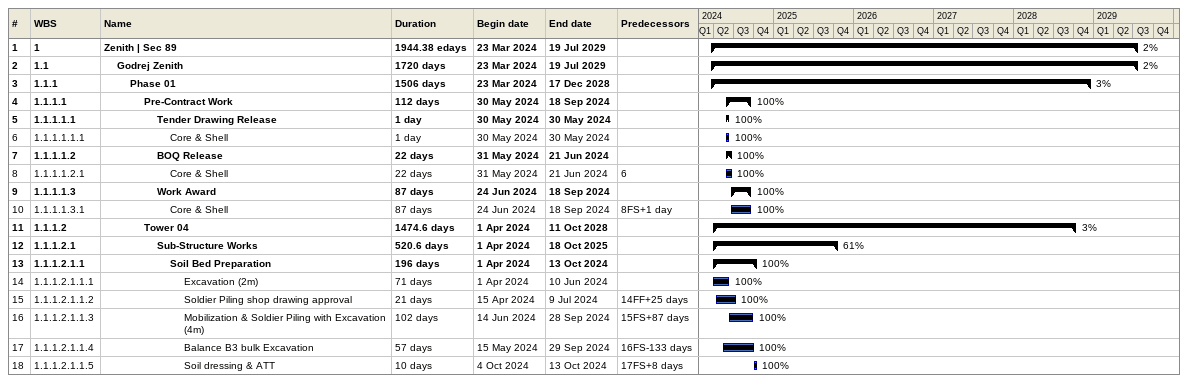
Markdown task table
| ID | WBS | Task | Duration | Start | Finish | Predecessors | % complete |
|---|---|---|---|---|---|---|---|
| 1 | 1 | **Zenith \| Sec 89** | 1944.38ed | 2024-03-23 | 2029-07-19 |  | 2 |
| 2 | 1.1 | **Godrej Zenith** | 1720d | 2024-03-23 | 2029-07-19 |  | 2 |
| 3 | 1.1.1 | **Phase 01** | 1506d | 2024-03-23 | 2028-12-17 |  | 3 |
| 4 | 1.1.1.1 | **Pre-Contract Work** | 112d | 2024-05-30 | 2024-09-18 |  | 100 |
| 5 | 1.1.1.1.1 | **Tender Drawing Release** | 1d | 2024-05-30 | 2024-05-30 |  | 100 |
| 6 | 1.1.1.1.1.1 | Core & Shell | 1d | 2024-05-30 | 2024-05-30 |  | 100 |
| 7 | 1.1.1.1.2 | **BOQ Release** | 22d | 2024-05-31 | 2024-06-21 |  | 100 |
| 8 | 1.1.1.1.2.1 | Core & Shell | 22d | 2024-05-31 | 2024-06-21 | 6 | 100 |
| 9 | 1.1.1.1.3 | **Work Award** | 87d | 2024-06-24 | 2024-09-18 |  | 100 |
| 10 | 1.1.1.1.3.1 | Core & Shell | 87d | 2024-06-24 | 2024-09-18 | 8FS+1d | 100 |
| 11 | 1.1.1.2 | **Tower 04** | 1474.6d | 2024-04-01 | 2028-10-11 |  | 3 |
| 12 | 1.1.1.2.1 | **Sub-Structure Works** | 520.6d | 2024-04-01 | 2025-10-18 |  | 61 |
| 13 | 1.1.1.2.1.1 | **Soil Bed Preparation** | 196d | 2024-04-01 | 2024-10-13 |  | 100 |
| 14 | 1.1.1.2.1.1.1 | Excavation (2m) | 71d | 2024-04-01 | 2024-06-10 |  | 100 |
| 15 | 1.1.1.2.1.1.2 | Soldier Piling shop drawing approval | 21d | 2024-04-15 | 2024-07-09 | 14FF+25d | 100 |
| 16 | 1.1.1.2.1.1.3 | Mobilization & Soldier Piling with Excavation (4m) | 102d | 2024-06-14 | 2024-09-28 | 15FS+87d | 100 |
| 17 | 1.1.1.2.1.1.4 | Balance B3 bulk Excavation | 57d | 2024-05-15 | 2024-09-29 | 16FS-133d | 100 |
| 18 | 1.1.1.2.1.1.5 | Soil dressing & ATT | 10d | 2024-10-04 | 2024-10-13 | 17FS+8d | 100 |
